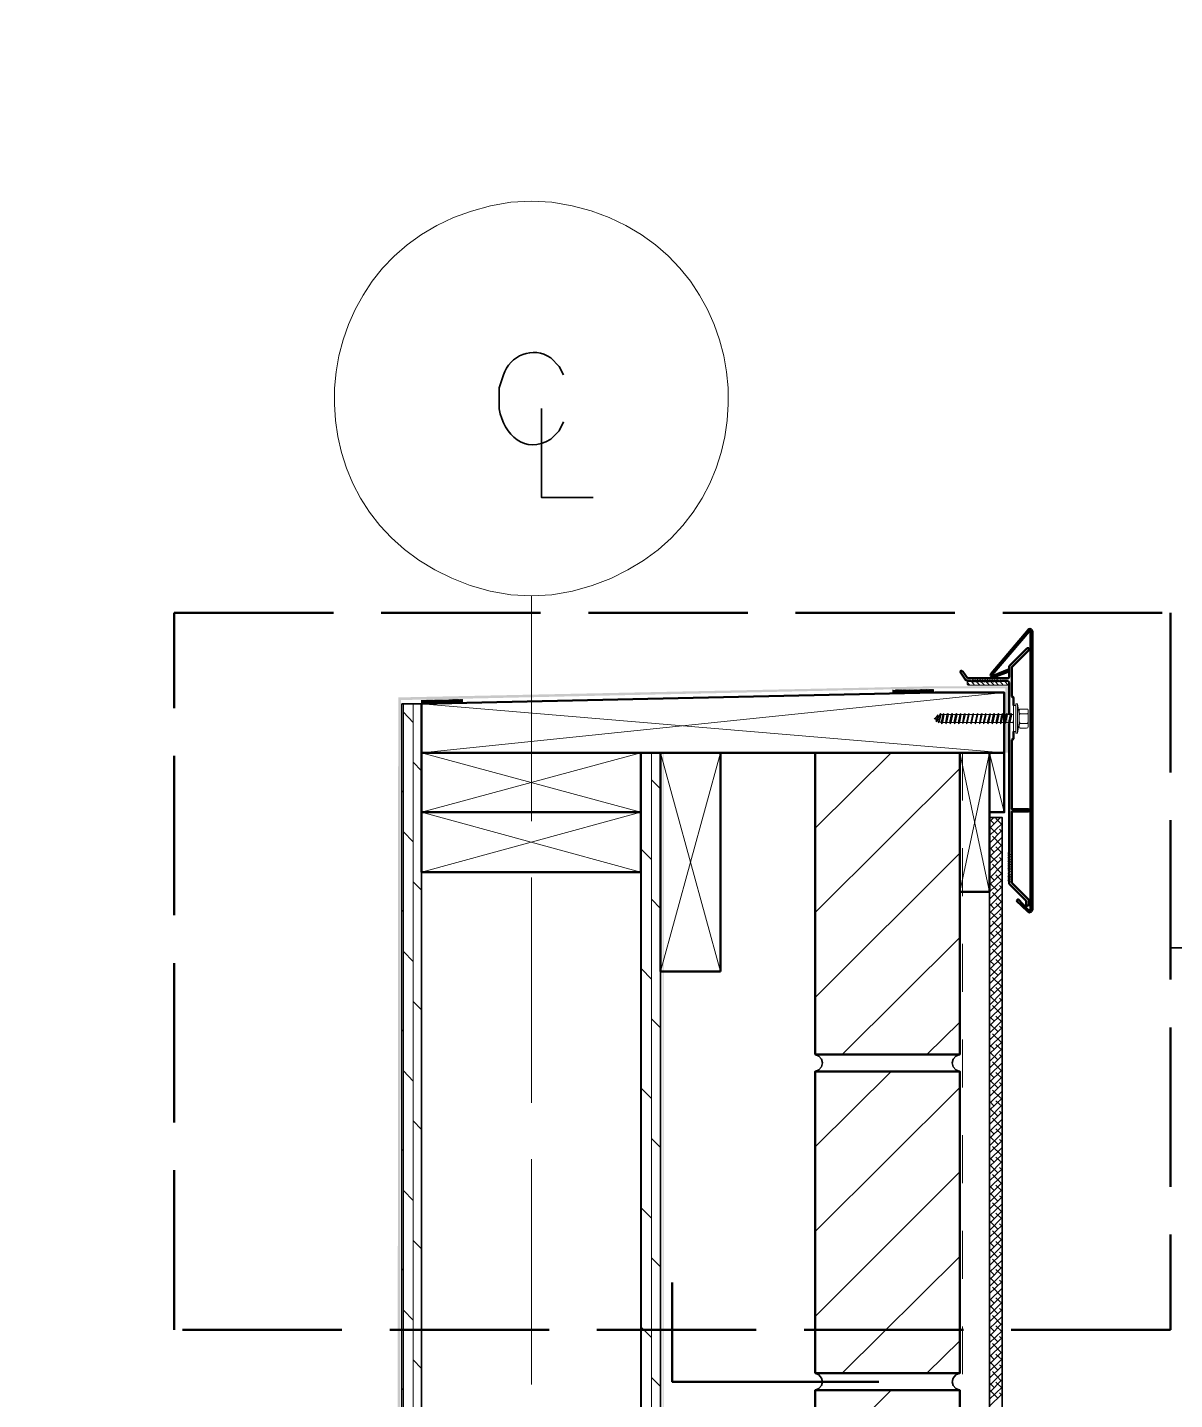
# Model space of a CAD drawing. Header units: inches. Extents: x 5 to 516, y -193 to 129.
# Drawn here: x 104.941 to 107.341, y -172.582 to -169.712 of the extents above; entities that cross this region are included whole.
import ezdxf

# ---------------------------------------------------------------- set-up
doc = ezdxf.new("R2010")
doc.units = ezdxf.units.IN
doc.header["$MEASUREMENT"] = 0
doc.linetypes.add('PDF_IMPORT', pattern=[1, 0.8, -0.2])
doc.layers.add('PDF8_Geometry', color=7, linetype='Continuous')
doc.layers.add('PDF8_Solid Fills', color=7, linetype='Continuous')

msp = doc.modelspace()

# ---------------------------------------------------------------- hatches: boundary and pattern name
at = {"layer": 'PDF8_Solid Fills', "transparency": 33554559}
for points in [[(105.3977391, -175.9157818), (105.3977391, -175.9202262), (105.5244058, -175.920226), (105.5244063, -175.9146705), (105.7177396, -175.9146707), (105.7221841, -171.1191149), (106.8366287, -171.0902268), (105.7166288, -171.1135596), (105.7132954, -175.9091154), (105.519962, -175.9091151), (105.5199613, -175.9157818)], [(106.8366285, -171.0902255), (105.7221839, -171.1191144), (106.8366285, -171.0946699), (106.9866284, -171.0946709), (106.986629, -171.2291154), (106.9921844, -171.2291155), (106.9921839, -171.0902266)], [(106.2721842, -171.2291155), (106.269962, -171.2291155), (106.2699621, -180.5413382), (106.2721842, -180.5413382)]]:
    msp.add_hatch(color=256, dxfattribs=at).paths.add_polyline_path(points)

# ---------------------------------------------------------------- linework, layer by layer
at = {"layer": 'PDF8_Geometry', "lineweight": 15}
for points in [[(106.0377397, -170.078003), (105.9955175, -170.0757807), (105.9521841, -170.078003), (105.9955175, -170.0757807)], [(105.9955175, -170.9013364), (106.0377397, -170.8991142), (106.081073, -170.8913364), (106.0377397, -170.8991142), (105.9955175, -170.9013364), (105.9521841, -170.8991142), (105.9088508, -170.8913364), (105.9521841, -170.8991142)], [(106.7510728, -171.0991153), (106.7510728, -171.1057819), (106.8366283, -171.1035597), (106.8366283, -171.096893)], [(105.7655177, -171.1202266), (105.7655177, -171.1268933), (105.8510733, -171.1246711), (105.8510733, -171.1180044)]]:
    msp.add_lwpolyline(points, close=True, dxfattribs=at)
at = {"layer": 'PDF8_Geometry', "lineweight": 35}
for points in [[(106.0621837, -170.4391148), (106.0532948, -170.4213371), (106.035517, -170.4035593)], [(105.9366281, -170.4391148), (105.9277392, -170.4657815), (105.9277392, -170.510226)], [(106.0166289, -170.5091154), (106.0166289, -170.6957821), (106.1244067, -170.6957821)], [(106.035517, -170.5735593), (106.0532948, -170.5557815), (106.0621837, -170.5368926)], [(106.2244061, -171.2291155), (106.2244061, -180.5413382), (106.2655172, -180.5413382), (106.2655172, -171.2291155)], [(107.3321841, -171.6368937), (107.7432953, -171.6368937)], [(106.5888505, -171.8957823), (106.5966282, -171.8924489), (106.6021838, -171.8857823), (106.604406, -171.8780045), (106.6021838, -171.8702267), (106.5966282, -171.86356), (106.5888505, -171.8602267)], [(106.8910728, -171.8602259), (106.8832951, -171.8635592), (106.8777395, -171.8702259), (106.8755173, -171.8780037), (106.8777395, -171.8857814), (106.8832951, -171.8924481), (106.8910728, -171.8957814)], [(106.5888505, -172.562449), (106.5966282, -172.5591156), (106.6021838, -172.552449), (106.604406, -172.5446712), (106.6021838, -172.5368934), (106.5966282, -172.5302268), (106.5888505, -172.5268934)], [(106.8910728, -172.5268926), (106.8832951, -172.5302259), (106.8777395, -172.5368926), (106.8755173, -172.5446704), (106.8777395, -172.5524482), (106.8832951, -172.5591148), (106.8910728, -172.5624482)]]:
    msp.add_lwpolyline(points, dxfattribs=at)
at = {"layer": 'PDF8_Geometry', "linetype": 'PDF_IMPORT', "lineweight": 15, "ltscale": 0.588889}
msp.add_lwpolyline([(105.9955175, -170.9013364), (105.9955175, -174.5791153)], dxfattribs=at)
at = {"layer": 'PDF8_Geometry', "linetype": 'PDF_IMPORT', "lineweight": 50, "ltscale": 0.416667}
msp.add_lwpolyline([(107.3321841, -170.9368928), (107.3321841, -172.4357829), (105.2477401, -172.4357829), (105.2477396, -170.9368939), (107.3321847, -170.9368928)], dxfattribs=at)
at = {"layer": 'PDF8_Geometry', "lineweight": 50}
for points in [[(107.0432949, -170.9757825), (107.0410727, -170.971338), (107.0377393, -170.9702269), (107.034406, -170.9724491), (106.9566282, -171.0635602)], [(107.0388504, -170.9757812), (107.0388504, -170.9746701), (107.0377392, -170.9746701), (107.0366281, -170.9757812), (106.9599615, -171.0657812)], [(107.0332957, -171.5613369), (107.036629, -171.5635591), (107.0410734, -171.5613369), (107.0432957, -171.5568924), (107.0432957, -170.9757813)], [(107.0344058, -171.5580036), (107.036628, -171.5591147), (107.0377392, -171.5580036), (107.0388503, -171.5568924), (107.0388503, -170.9757813)], [(106.9944065, -171.0480039), (107.0321843, -171.0102261)], [(107.0355171, -171.0146719), (106.9999615, -171.0502274), (106.9999615, -171.0513386)], [(107.0321839, -171.0102254), (107.0355172, -171.0102254), (107.0366283, -171.0124476), (107.0355172, -171.0146698)], [(106.893295, -171.0624489), (106.8921839, -171.0602266), (106.893295, -171.0580044), (106.8955172, -171.0580044), (106.8977394, -171.0591155)], [(106.9032957, -171.0768916), (106.8932957, -171.0624471)], [(106.90774, -171.0735595), (106.89774, -171.0591151)], [(106.908851, -171.0735595), (106.9077399, -171.0735595)], [(106.9910733, -171.0735595), (106.9088511, -171.0735595)], [(106.9621845, -171.0713374), (106.9588511, -171.0713374), (106.9555178, -171.0680041), (106.9566289, -171.0635596)], [(106.9599622, -171.0657808), (106.9599622, -171.0668919), (106.9610733, -171.0668919), (106.9621845, -171.0680031), (106.9910733, -171.0557808), (106.9921845, -171.0602253), (106.9621845, -171.0713364)], [(106.9910732, -171.0735596), (106.9932954, -171.0735596), (106.9944065, -171.0713374), (106.9944065, -171.0491152)], [(106.9944065, -171.0491138), (106.9944065, -171.0480027)], [(106.9999618, -171.1102258), (106.9999618, -171.0513369)], [(106.90774, -171.079116), (106.9032955, -171.0768938)], [(106.9144064, -171.079116), (106.9077397, -171.079116)], [(106.9744062, -171.0780038), (106.972184, -171.080226), (106.9699618, -171.0780038), (106.9666284, -171.080226), (106.9644062, -171.0780038), (106.962184, -171.080226), (106.9588507, -171.0780038), (106.9566284, -171.080226), (106.9544062, -171.0780038), (106.952184, -171.080226), (106.9488507, -171.0780038), (106.9466284, -171.080226), (106.9444062, -171.0780038), (106.9410729, -171.080226), (106.9388507, -171.0780038), (106.9366284, -171.080226), (106.9332951, -171.0780038), (106.9310729, -171.080226), (106.9288507, -171.0780038), (106.9255173, -171.080226), (106.9232951, -171.0780038), (106.9210729, -171.080226), (106.9177396, -171.0780038), (106.9155173, -171.080226)], [(106.9744062, -171.0780038), (106.9777395, -171.080226), (106.9788506, -171.0791149)], [(106.9944066, -171.0824493), (106.9932955, -171.0802271), (106.9910733, -171.079116), (106.9788511, -171.079116)], [(106.9944065, -171.082448), (106.9944065, -171.1491147)], [(107.003295, -171.1302268), (107.003295, -171.1135602), (106.9999617, -171.1113379)], [(106.9999618, -171.111338), (106.9999618, -171.1102269)], [(106.9944065, -171.1680035), (106.9944065, -171.4380035)], [(107.003295, -171.1846706), (107.003295, -171.2002262)], [(107.003295, -171.2002256), (106.9999617, -171.2024478)], [(106.9999618, -171.2035599), (106.9999618, -171.2024488)], [(106.9999618, -171.3457809), (106.9999618, -171.2035586)], [(107.0010729, -171.3468931), (106.9999618, -171.3468931), (106.9999618, -171.3457819)], [(106.9999618, -171.3535595), (106.9999618, -171.3524483), (107.0010729, -171.3524483)], [(106.9999618, -171.5002269), (106.9999618, -171.3535603)], [(107.034406, -171.3524486), (107.0366282, -171.3513375), (107.0377393, -171.3491153), (107.0366282, -171.3480042), (107.034406, -171.3468931), (107.0010727, -171.3468931)], [(107.034406, -171.3524495), (107.0010727, -171.3524495)], [(106.9944065, -171.500227), (106.9955176, -171.4991159), (106.9932953, -171.4968937), (106.9955176, -171.4935604), (106.9932953, -171.4913381), (106.9955176, -171.4891159), (106.9932953, -171.4857826), (106.9955176, -171.4835604), (106.9932953, -171.4813381), (106.9955176, -171.4780048), (106.9932953, -171.4757826), (106.9955176, -171.4735604), (106.9932953, -171.470227), (106.9955176, -171.4680048), (106.9932953, -171.4657826), (106.9955176, -171.4624493), (106.9932953, -171.460227), (106.9955176, -171.4580048), (106.9932953, -171.4546715), (106.9955176, -171.4524493), (106.9932953, -171.450227), (106.9955176, -171.4468937), (106.9932953, -171.4446715), (106.9955176, -171.4424493), (106.9932953, -171.4391159), (106.9944065, -171.4380048)], [(107.0299617, -171.5402265), (107.0299617, -171.5391154), (106.9944062, -171.5035598)], [(106.9944065, -171.5024491), (106.9944065, -171.5002269)], [(106.9944065, -171.503559), (106.9944065, -171.5024479)], [(107.0355171, -171.5368933), (106.9999615, -171.5013377)], [(106.9999618, -171.5013369), (106.9999618, -171.5002258)], [(107.034406, -171.5580046), (107.0132949, -171.5357824), (107.0099616, -171.5391157)], [(107.0332949, -171.5613367), (107.0099616, -171.5391145)], [(107.0355171, -171.5368928), (107.0355171, -171.5480039), (107.0299615, -171.5502261), (107.0299615, -171.5402261)], [(106.722184, -172.5446697), (106.2899618, -172.5446697), (106.2899618, -172.3368919)]]:
    msp.add_lwpolyline(points, dxfattribs=at)
for points in [[(105.7655178, -171.2291155), (105.7655178, -171.1268933), (106.8388512, -171.10356), (106.9844068, -171.10356), (106.9844068, -171.2291155)], [(105.7655172, -171.35356), (105.7655172, -171.2291155), (106.2244061, -171.2291155), (106.2244061, -171.35356)], [(106.3910734, -171.6868933), (106.2655178, -171.6868933), (106.2655178, -171.2291155), (106.3910734, -171.2291155)], [(106.5888505, -171.8602267), (106.5888505, -171.2291155), (106.8910727, -171.2291155), (106.8910727, -171.8602267)], [(106.8910728, -171.5202267), (106.8910728, -171.2291155), (106.9532951, -171.2291155), (106.9532951, -171.5202267)], [(106.9532948, -171.35356), (106.9532948, -171.2291155), (106.9844059, -171.2291155), (106.9844059, -171.35356)], [(105.7655172, -171.479115), (105.7655172, -171.3535595), (106.2244061, -171.3535595), (106.2244061, -171.479115)], [(106.5888505, -172.5268935), (106.5888505, -171.8957823), (106.8910727, -171.8957823), (106.8910727, -172.5268935)], [(106.5888505, -173.1935602), (106.5888505, -172.562449), (106.8910727, -172.562449), (106.8910727, -173.1935602)]]:
    msp.add_lwpolyline(points, close=True, dxfattribs=at)
at = {"layer": 'PDF8_Geometry', "lineweight": 15}
for points in [[(106.9844069, -171.1035594), (105.7655179, -171.229115)], [(106.7510726, -171.0991149), (106.7577393, -171.1057816), (106.7644059, -171.0980038)], [(106.7510727, -171.1013371), (106.7555171, -171.1057816), (106.7621838, -171.0980038)], [(106.7510728, -171.1035593), (106.753295, -171.1057816), (106.7599617, -171.0980038)], [(106.7510729, -171.1057816), (106.7577395, -171.0980038)], [(106.7510729, -171.0991152), (106.7510729, -171.0980041)], [(106.7510729, -171.1035594), (106.7555173, -171.099115)], [(106.7510729, -171.1013373), (106.7532951, -171.0991151)], [(106.7532959, -171.0991149), (106.7599625, -171.1057816), (106.7666292, -171.0980038)], [(106.755518, -171.0991149), (106.7621847, -171.1057816), (106.7688513, -171.0980038)], [(106.7577401, -171.0980027), (106.7644068, -171.1046694), (106.7710735, -171.0980027)], [(106.7599623, -171.0980027), (106.7666289, -171.1046694), (106.7732956, -171.0980027)], [(106.7621844, -171.0980027), (106.7688511, -171.1046694), (106.7755177, -171.0980027)], [(106.7644065, -171.0980027), (106.7710732, -171.1046694), (106.7777399, -171.0980027)], [(106.7666287, -171.0980027), (106.7732953, -171.1046694), (106.7788509, -171.0980027)], [(106.7688508, -171.0980027), (106.7755175, -171.1046694), (106.781073, -171.0980027)], [(106.7710729, -171.0980027), (106.7777396, -171.1046694), (106.7832951, -171.0980027)], [(106.7732951, -171.0980027), (106.7799617, -171.1046694), (106.7855173, -171.0980027)], [(106.7755172, -171.0980027), (106.7821839, -171.1046694), (106.7877394, -171.0980027)], [(106.784406, -171.1046694), (106.7777393, -171.0980027)], [(106.7866281, -171.1046694), (106.7799614, -171.0980027)], [(106.7888502, -171.1046694), (106.7821836, -171.0980027)], [(106.7832949, -171.1046694), (106.7899616, -171.0980027)], [(106.7910724, -171.1046694), (106.7844057, -171.0980027)], [(106.785517, -171.1046694), (106.7921837, -171.0980027)], [(106.7866289, -171.0980027), (106.7944067, -171.1046694), (106.8010734, -171.0980027)], [(106.7877403, -171.1046694), (106.794407, -171.0980027)], [(106.7888511, -171.0980027), (106.7966288, -171.1046694), (106.8032955, -171.0980027)], [(106.7899624, -171.1046694), (106.7966291, -171.0980027)], [(106.7910732, -171.0980027), (106.798851, -171.1046694), (106.8055176, -171.0980027)], [(106.7921846, -171.1046694), (106.7988512, -171.0980027)], [(106.7932953, -171.0980027), (106.8010731, -171.1046694), (106.8077398, -171.0980027)], [(106.7955175, -171.0980027), (106.8032952, -171.1046694), (106.8099619, -171.0968916)], [(106.7977396, -171.0980027), (106.8055174, -171.1046694), (106.812184, -171.0968916)], [(106.7999617, -171.0980027), (106.8077395, -171.1046694), (106.8144062, -171.0968916)], [(106.8021839, -171.0980027), (106.8099616, -171.1046694), (106.8166283, -171.0968916)], [(106.804406, -171.0980027), (106.8121838, -171.1046694), (106.8188504, -171.0968916)], [(106.8066281, -171.0980027), (106.8144059, -171.1046694), (106.8210726, -171.0968916)], [(106.8088502, -171.0980027), (106.816628, -171.1046694), (106.8232947, -171.0968916)], [(106.8110724, -171.0968928), (106.8188502, -171.1035594), (106.8255168, -171.0968928)], [(106.8132956, -171.0968928), (106.8210734, -171.1035594), (106.8277401, -171.0968928)], [(106.8155178, -171.0968928), (106.8232956, -171.1035594), (106.8288511, -171.0968928)], [(106.8177399, -171.0968928), (106.8255177, -171.1035594), (106.8310732, -171.0968928)], [(106.819962, -171.0968928), (106.8277398, -171.1035594), (106.8332954, -171.0968928)], [(106.8221842, -171.0968928), (106.829962, -171.1035594), (106.8355175, -171.0968928)], [(106.8244063, -171.0968928), (106.8321841, -171.1035594), (106.8366285, -171.099115)], [(106.8344062, -171.1035594), (106.8266284, -171.0968928)], [(106.8366283, -171.1035594), (106.8288506, -171.0968928)], [(106.8366283, -171.1013373), (106.8310728, -171.0968929)], [(106.8366283, -171.0991152), (106.833295, -171.0968929)], [(106.8332951, -171.1035594), (106.8366285, -171.1013372)], [(106.8355173, -171.1035594), (106.8366284, -171.1035594)], [(106.9121842, -171.0880045), (106.9066287, -171.0813378)], [(106.9944066, -171.0880045), (106.908851, -171.0880045), (106.9066288, -171.0857823), (106.9066288, -171.082449), (106.908851, -171.0791156)], [(106.9155174, -171.0802259), (106.9144063, -171.0791148)], [(106.9221838, -171.0880045), (106.9155172, -171.0802267)], [(106.9332956, -171.0880045), (106.9255178, -171.0802267)], [(106.9432952, -171.0880045), (106.9355174, -171.0802267)], [(106.9532948, -171.0880045), (106.945517, -171.0802267)], [(106.9632955, -171.0880045), (106.9555177, -171.0802267)], [(106.972184, -171.0880045), (106.9655174, -171.0802267)], [(106.9821848, -171.0880045), (106.9755181, -171.0802267)], [(106.9921844, -171.0880045), (106.9855177, -171.0802267)], [(105.7277393, -176.479116), (105.7277393, -171.1268935)], [(105.7477396, -176.479116), (105.7477396, -171.1268935)], [(105.7655175, -171.1202263), (105.7721842, -171.1268929), (105.7788508, -171.1191152)], [(105.7655176, -171.1224485), (105.769962, -171.1268929), (105.7766287, -171.1191152)], [(105.7655177, -171.1246707), (105.7677399, -171.1268929), (105.7744066, -171.1202263)], [(105.7655178, -171.1202266), (105.7655178, -171.1191154)], [(106.9844068, -171.2291152), (105.7655178, -171.1268929), (105.7721844, -171.1202263)], [(105.7655178, -171.1246708), (105.7699622, -171.1202264)], [(105.7655178, -171.1224487), (105.76774, -171.1202265)], [(105.7677396, -171.1202263), (105.7744063, -171.1268929), (105.781073, -171.1191152)], [(105.7699618, -171.1202263), (105.7766284, -171.1268929), (105.7832951, -171.1191152)], [(105.7721839, -171.1202263), (105.7788506, -171.1268929), (105.7855172, -171.1191152)], [(105.774406, -171.1202263), (105.7810727, -171.1268929), (105.7877394, -171.1191152)], [(105.7844059, -171.125783), (105.7766281, -171.1191163)], [(105.786628, -171.125783), (105.7788503, -171.1191163)], [(105.7888502, -171.125783), (105.7810724, -171.1191163)], [(105.7910723, -171.125783), (105.7832945, -171.1191163)], [(105.7832948, -171.1268929), (105.7899615, -171.1191152)], [(105.785517, -171.125783), (105.7921836, -171.1191163)], [(105.7932956, -171.125783), (105.7855178, -171.1191163)], [(105.7955177, -171.125783), (105.7877399, -171.1191163)], [(105.7877402, -171.125783), (105.7944069, -171.1191163)], [(105.7977398, -171.125783), (105.789962, -171.1191163)], [(105.7899624, -171.125783), (105.796629, -171.1191163)], [(105.799962, -171.125783), (105.7921842, -171.1191163)], [(105.7921845, -171.125783), (105.7988512, -171.1191163)], [(105.8021841, -171.125783), (105.7944063, -171.1191163)], [(105.7944066, -171.125783), (105.8010733, -171.1191163)], [(105.8044062, -171.125783), (105.7966284, -171.1191163)], [(105.7966288, -171.125783), (105.8032954, -171.1191163)], [(105.8066284, -171.125783), (105.7988506, -171.1191163)], [(105.7988509, -171.125783), (105.8055176, -171.1191163)], [(105.8010727, -171.1191163), (105.8088505, -171.125783), (105.8155172, -171.1191163)], [(105.801073, -171.125783), (105.8066286, -171.1191163)], [(105.8032948, -171.1191163), (105.8110726, -171.125783), (105.8177393, -171.1191163)], [(105.8032952, -171.125783), (105.8088507, -171.1191163)], [(105.805517, -171.1191163), (105.8132947, -171.125783), (105.8199614, -171.1191163)], [(105.8055173, -171.125783), (105.8110728, -171.1191163)], [(105.8077394, -171.125783), (105.813295, -171.1191163)], [(105.8077402, -171.1191163), (105.815518, -171.125783), (105.8221847, -171.1191163)], [(105.8099624, -171.1191163), (105.8177401, -171.125783), (105.8244068, -171.1191163)], [(105.8121845, -171.1191163), (105.8199623, -171.125783), (105.8266289, -171.1191163)], [(105.8144066, -171.1191163), (105.8221844, -171.125783), (105.8288511, -171.1191163)], [(105.8166288, -171.1191163), (105.8244065, -171.125783), (105.8310732, -171.1180052)], [(105.8188509, -171.1191163), (105.8266287, -171.125783), (105.8332953, -171.1180052)], [(105.821073, -171.1191163), (105.8288508, -171.125783), (105.8355175, -171.1180052)], [(105.8232952, -171.1191163), (105.8310729, -171.125783), (105.8377396, -171.1180052)], [(105.8266284, -171.1191163), (105.8332951, -171.125783), (105.8399617, -171.1180052)], [(105.8288505, -171.1191163), (105.8355172, -171.125783), (105.8421839, -171.1180052)], [(105.8310727, -171.1180041), (105.8377393, -171.1246708), (105.844406, -171.1180041)], [(105.8332948, -171.1180041), (105.8399615, -171.1246708), (105.8466281, -171.1180041)], [(105.8355169, -171.1180041), (105.8421836, -171.1246708), (105.8488503, -171.1180041)], [(105.8377391, -171.1180041), (105.8444057, -171.1246708), (105.8510724, -171.1180041)], [(105.8399612, -171.1180041), (105.8466279, -171.1246708), (105.8510723, -171.1202264)], [(105.8421845, -171.1180041), (105.8488511, -171.1246708), (105.8510733, -171.1224486)], [(105.8444066, -171.1180041), (105.8510733, -171.1246708), (105.8510733, -171.1235597)], [(105.8510733, -171.1224487), (105.8466288, -171.1180042)], [(105.8510733, -171.1202266), (105.848851, -171.1180043)], [(107.003295, -171.1846717), (107.003295, -171.1302273), (107.0088506, -171.1302273)], [(107.0121837, -171.1880027), (107.0088504, -171.1880027), (107.0088504, -171.1268916)], [(107.0088504, -171.1268929), (107.0121837, -171.1268929)], [(107.0121847, -171.1880027), (107.0121847, -171.1268916)], [(107.0121847, -171.1268929), (107.015518, -171.1480041)], [(105.7477396, -171.1657814), (105.7277396, -171.1446703)], [(106.8410726, -171.159114), (106.8410726, -171.1557807), (106.8377393, -171.1580029)], [(106.8377394, -171.1580051), (106.8410727, -171.1591162)], [(106.8410726, -171.159115), (106.8421837, -171.1646705), (106.8444059, -171.1613372)], [(106.8444069, -171.1613375), (106.845518, -171.1524486), (106.845518, -171.1502264), (106.8410736, -171.1557819)], [(106.845518, -171.1502265), (106.8421847, -171.1646709)], [(106.8444058, -171.1613371), (106.8455169, -171.1624482)], [(106.8477401, -171.1524481), (106.8455179, -171.1624481), (106.846629, -171.1668926), (106.8488512, -171.1635593), (106.8521845, -171.1657815)], [(106.8477401, -171.1524486), (106.8455179, -171.1524486)], [(106.8510733, -171.1468921), (106.8466289, -171.1668921)], [(106.8488511, -171.1635587), (106.8521844, -171.1491143), (106.8510733, -171.146892), (106.84774, -171.1524476)], [(106.8555176, -171.1491143), (106.8521843, -171.1657809)], [(106.8521844, -171.1491143), (106.8555177, -171.1491143)], [(106.8532955, -171.1691157), (106.8577399, -171.1468935), (106.8555177, -171.1491157)], [(106.8644064, -171.1491143), (106.8588508, -171.1491143), (106.8555175, -171.1657809)], [(106.8577397, -171.1468921), (106.8588508, -171.1491144)], [(106.8610727, -171.1491144), (106.8666283, -171.1468921), (106.8677394, -171.1491144), (106.8732949, -171.1491144)], [(106.8644061, -171.1491143), (106.8610728, -171.1657809)], [(106.862184, -171.1691157), (106.8666284, -171.1468935), (106.8644062, -171.1491157)], [(106.8677393, -171.1491143), (106.864406, -171.1657809)], [(106.8732958, -171.1491143), (106.8699625, -171.1657809)], [(106.8710737, -171.1691157), (106.8755181, -171.1468935), (106.8732959, -171.1491157)], [(106.876629, -171.1491143), (106.8732956, -171.1657809)], [(106.8755179, -171.1468921), (106.876629, -171.1491144), (106.8821846, -171.1491144)], [(106.8821843, -171.1491143), (106.878851, -171.1657809)], [(106.8799622, -171.1691157), (106.8844066, -171.1468935), (106.8821844, -171.1491157)], [(106.8855175, -171.1491143), (106.8821842, -171.1657809)], [(106.8844064, -171.1468921), (106.8855176, -171.1491144), (106.8910731, -171.1491144)], [(106.8910728, -171.1491143), (106.8877395, -171.1657809)], [(106.8888507, -171.1691157), (106.8932952, -171.1468935), (106.8910729, -171.1491157)], [(106.894406, -171.1491143), (106.8910727, -171.1657809)], [(106.893295, -171.1468921), (106.8944061, -171.1491144), (106.8999616, -171.1491144)], [(106.8999614, -171.1491143), (106.896628, -171.1657809)], [(106.8977392, -171.1691157), (106.9021837, -171.1468935), (106.8999615, -171.1491157)], [(106.9032957, -171.1491143), (106.8988513, -171.1657809)], [(106.9021835, -171.1468921), (106.9032946, -171.1491144), (106.9088502, -171.1491144)], [(106.908851, -171.1491143), (106.9055177, -171.1657809)], [(106.9055178, -171.1691157), (106.9110734, -171.1468935), (106.9088512, -171.1491157)], [(106.9110732, -171.1491143), (106.9077398, -171.1657809)], [(106.9110732, -171.1468921), (106.9110732, -171.1491144), (106.9177398, -171.1491144)], [(106.9177396, -171.1491143), (106.9144062, -171.1657809)], [(106.9144064, -171.1691157), (106.9199619, -171.1468935), (106.9177397, -171.1491157)], [(106.9199617, -171.1491143), (106.9166284, -171.1657809)], [(106.9199617, -171.1468921), (106.9199617, -171.1491144), (106.9266284, -171.1491144)], [(106.9232949, -171.1691157), (106.9288504, -171.1468935), (106.9266282, -171.1491157)], [(106.9266292, -171.1491143), (106.9232959, -171.1657809)], [(106.9288513, -171.1491143), (106.925518, -171.1657809)], [(106.9288513, -171.1468921), (106.9288513, -171.1491144), (106.935518, -171.1491144)], [(106.9355177, -171.1491143), (106.9321844, -171.1657809)], [(106.9321845, -171.1691157), (106.9377401, -171.1468935), (106.9355179, -171.1491157)], [(106.9377399, -171.1491143), (106.9344065, -171.1657809)], [(106.9377399, -171.1468921), (106.9377399, -171.1491144), (106.9444065, -171.1491144)], [(106.9444063, -171.1491143), (106.9399618, -171.1657809)], [(106.9410731, -171.1691157), (106.9455175, -171.1468935), (106.9444064, -171.1491157)], [(106.9466284, -171.1491143), (106.9432951, -171.1657809)], [(106.9455173, -171.1468921), (106.9466284, -171.1491144), (106.9532951, -171.1491144)], [(106.9532948, -171.1491143), (106.9488504, -171.1657809)], [(106.9499616, -171.1691157), (106.954406, -171.1468935), (106.9532949, -171.1491157)], [(106.9555169, -171.1491143), (106.9521836, -171.1657809)], [(106.954407, -171.1468921), (106.9555181, -171.1491144), (106.9610737, -171.1491144)], [(106.9610734, -171.1491143), (106.9577401, -171.1657809)], [(106.9588513, -171.1691157), (106.9632957, -171.1468935), (106.9610735, -171.1491157)], [(106.9644066, -171.1491143), (106.9610733, -171.1657809)], [(106.9632955, -171.1468921), (106.9644066, -171.1491144), (106.9699622, -171.1491144)], [(106.9699619, -171.1491143), (106.9666286, -171.1657809)], [(106.9677398, -171.1691157), (106.9721842, -171.1468935), (106.969962, -171.1491157)], [(106.9732951, -171.1491143), (106.9699618, -171.1657809)], [(106.972184, -171.1468921), (106.9732952, -171.1491144), (106.9788507, -171.1491144)], [(106.9788504, -171.1491143), (106.9755171, -171.1657809)], [(106.9766283, -171.1691157), (106.9810728, -171.1468935), (106.9788505, -171.1491157)], [(106.9821848, -171.1491143), (106.9788514, -171.1657809)], [(106.9810726, -171.1468921), (106.9821837, -171.1491144), (106.9877392, -171.1491144)], [(106.9877401, -171.1491143), (106.9844068, -171.1657809)], [(106.9855168, -171.1691157), (106.9899613, -171.1468935), (106.9877391, -171.1491157)], [(106.9910733, -171.1491143), (106.98774, -171.1657809)], [(106.9899622, -171.1468921), (106.9910733, -171.1491144), (106.9944067, -171.1491144)], [(106.9966286, -171.1491143), (106.9932953, -171.1657809)], [(106.9944065, -171.1691157), (106.9988509, -171.1468935), (106.9966287, -171.1491157)], [(106.9944065, -171.1491143), (106.9966287, -171.1491143)], [(106.9999618, -171.1491143), (106.9966285, -171.1657809)], [(106.9988508, -171.1468921), (106.9999619, -171.1491144), (107.0032952, -171.1491144)], [(107.003295, -171.1613371), (107.0021839, -171.1657816)], [(107.0121845, -171.1880047), (107.0155179, -171.1668936), (107.0155179, -171.1480047)], [(107.0155178, -171.144671), (107.0166289, -171.1468932), (107.01774, -171.1480043), (107.0310733, -171.1480043)], [(107.0155179, -171.1502257), (107.0155179, -171.1402257), (107.016629, -171.1380035), (107.0177401, -171.1380035)], [(107.0155179, -171.1502265), (107.016629, -171.1480042), (107.0177401, -171.1480042)], [(107.01774, -171.1380036), (107.0310733, -171.1380036)], [(107.0310727, -171.1780032), (107.0332949, -171.1768921), (107.034406, -171.1746699), (107.034406, -171.1402255)], [(107.034406, -171.14467), (107.0332949, -171.1468922), (107.0310727, -171.1480033)], [(107.0310728, -171.1380036), (107.033295, -171.1380036), (107.0344061, -171.1402258)], [(107.0310728, -171.1480043), (107.033295, -171.1480043), (107.0344061, -171.1502266)], [(106.8521844, -171.1657814), (106.8532955, -171.1691147), (106.8555177, -171.1657814)], [(106.8555176, -171.1657814), (106.8610732, -171.1657814)], [(106.8588508, -171.1657814), (106.861073, -171.1668925)], [(106.8610729, -171.1657814), (106.862184, -171.1691147), (106.8644063, -171.1657814)], [(106.8644061, -171.1657814), (106.8699617, -171.1657814)], [(106.8699615, -171.1657814), (106.8710726, -171.1691147), (106.8732948, -171.1657814)], [(106.8732958, -171.1657814), (106.8788513, -171.1657814)], [(106.8788511, -171.1657814), (106.8799622, -171.1691147), (106.8821844, -171.1657814)], [(106.8821843, -171.1657814), (106.8877399, -171.1657814)], [(106.8877396, -171.1657814), (106.8888508, -171.1691147), (106.891073, -171.1657814)], [(106.8910728, -171.1657814), (106.8966284, -171.1657814)], [(106.8966282, -171.1657814), (106.8977393, -171.1691147), (106.8988504, -171.1657814)], [(106.8988514, -171.1657814), (106.9055181, -171.1657814)], [(106.9055178, -171.1657814), (106.9055178, -171.1691147), (106.9077401, -171.1657814)], [(106.90774, -171.1657814), (106.9144066, -171.1657814)], [(106.9144064, -171.1657814), (106.9144064, -171.1691147), (106.9166286, -171.1657814)], [(106.9166285, -171.1657814), (106.9232952, -171.1657814)], [(106.9232949, -171.1657814), (106.9232949, -171.1691147), (106.9255171, -171.1657814)], [(106.925517, -171.1657814), (106.9321837, -171.1657814)], [(106.9321845, -171.1657814), (106.9321845, -171.1691147), (106.9344068, -171.1657814)], [(106.9344067, -171.1657814), (106.9399622, -171.1657814)], [(106.939962, -171.1657814), (106.9410731, -171.1691147), (106.9432953, -171.1657814)], [(106.9432952, -171.1657814), (106.9488508, -171.1657814)], [(106.9488505, -171.1657814), (106.9499616, -171.1691147), (106.9521839, -171.1657814)], [(106.9521837, -171.1657814), (106.9577393, -171.1657814)], [(106.9577391, -171.1657814), (106.9588502, -171.1691147), (106.9610724, -171.1657814)], [(106.9610734, -171.1657814), (106.9666289, -171.1657814)], [(106.9666287, -171.1657814), (106.9677398, -171.1691147), (106.9699621, -171.1657814)], [(106.9699619, -171.1657814), (106.9755175, -171.1657814)], [(106.9755172, -171.1657814), (106.9766284, -171.1691147), (106.9788506, -171.1657814)], [(106.9788504, -171.1657814), (106.984406, -171.1657814)], [(106.9844069, -171.1657814), (106.985518, -171.1691147), (106.9877402, -171.1657814)], [(106.9877401, -171.1657814), (106.9932957, -171.1657814)], [(106.9932954, -171.1657814), (106.9944065, -171.1691147), (106.9966288, -171.1657814)], [(106.9966286, -171.1657814), (107.0021842, -171.1657814)], [(107.002184, -171.1657814), (107.0032951, -171.1691147), (107.0032951, -171.1680036)], [(107.003295, -171.1680035), (107.003295, -171.1691146)], [(107.003295, -171.1846706), (107.0088506, -171.1846706)], [(107.0155178, -171.1646702), (107.0166289, -171.1668924), (107.01774, -171.1680035), (107.0310733, -171.1680035)], [(107.0155178, -171.1746709), (107.0166289, -171.1768931), (107.01774, -171.1780042), (107.0310733, -171.1780042)], [(107.0155179, -171.1668936), (107.0155179, -171.1746714)], [(107.0155179, -171.1702257), (107.016629, -171.1680034), (107.0177401, -171.1680034)], [(107.034406, -171.1646715), (107.0332949, -171.1668937), (107.0310727, -171.1680048), (107.0332949, -171.1680048), (107.034406, -171.170227)], [(105.7655172, -171.479115), (106.2244061, -171.3535595), (105.7655172, -171.229115)], [(106.2244061, -171.2291155), (105.7655172, -171.35356), (106.2244061, -171.4791156)], [(106.2255172, -180.5413382), (106.2255172, -171.2280039)], [(106.2466286, -180.5413382), (106.2466286, -171.2280039)], [(106.3910728, -171.2291155), (106.2655172, -171.6868933)], [(106.2655178, -171.2291155), (106.3910734, -171.6868933)], [(106.5888505, -171.3868937), (106.7477394, -171.2291159)], [(106.9799615, -171.4946706), (106.9532948, -171.5202261), (106.8910726, -171.229115)], [(106.8910728, -171.5202261), (106.9532951, -171.229115)], [(106.9844069, -171.3535595), (106.9532958, -171.229115)], [(105.7655178, -171.2668918), (105.74774, -171.249114)], [(106.5888505, -171.5635588), (106.8910727, -171.2624477)], [(106.2655178, -171.3046703), (106.2466289, -171.2857814)], [(105.7277393, -171.3113367), (105.7244059, -171.3080033)], [(106.2255172, -171.3480053), (106.2244061, -171.345783)], [(106.9532948, -171.3735586), (106.9621837, -171.3646697)], [(106.9532948, -171.3880036), (106.9766281, -171.3646703)], [(106.9532948, -171.4024486), (106.9799615, -171.3768931)], [(106.9532948, -171.4180035), (106.9799615, -171.3913369)], [(106.971073, -171.4002265), (106.9532952, -171.3835598)], [(106.9632955, -171.3780029), (106.9532955, -171.3680029)], [(106.9799615, -171.3802273), (106.9666282, -171.366894)], [(106.9799615, -171.39467), (106.974406, -171.3891145)], [(105.7477396, -171.4157814), (105.7277396, -171.3946703)], [(106.9555169, -171.4146715), (106.9532947, -171.4124492)], [(106.9532948, -171.4324485), (106.9799615, -171.4057819)], [(106.9777394, -171.4224478), (106.9599616, -171.4035589)], [(106.2466286, -171.4524477), (106.2255175, -171.4313366)], [(106.5888505, -171.7413384), (106.8910727, -171.4391162)], [(106.9532948, -171.4468935), (106.9799615, -171.421338)], [(106.9532948, -171.4613362), (106.9799615, -171.4357807)], [(106.971073, -171.4591164), (106.9532952, -171.4424497)], [(106.9632955, -171.4368928), (106.9532955, -171.4268928)], [(106.9799615, -171.4391149), (106.9666282, -171.4257816)], [(106.9799615, -171.4535599), (106.974406, -171.4480044)], [(106.9555169, -171.4735591), (106.9532947, -171.4713369)], [(106.9532948, -171.4768934), (106.9799615, -171.4502268)], [(106.9532948, -171.4913384), (106.9799615, -171.4646717)], [(106.9777394, -171.4813377), (106.9599616, -171.4624488)], [(105.7655178, -171.5168918), (105.74774, -171.499114)], [(106.9532948, -171.5057811), (106.9799615, -171.4802256)], [(106.971073, -171.518004), (106.9532952, -171.5013373)], [(106.9632955, -171.4957827), (106.9532955, -171.4857827)], [(106.9799615, -171.4980048), (106.9666282, -171.4846715)], [(106.9555169, -171.532449), (106.9532947, -171.5302268)], [(106.9532948, -171.5357811), (106.9799615, -171.5091144)], [(106.9799615, -175.6191159), (106.9532948, -175.6457826), (106.9532948, -171.5202267)], [(106.9532948, -171.550226), (106.9799615, -171.5235594)], [(106.9777394, -171.5402253), (106.9599616, -171.5213364)], [(106.9799615, -171.5124475), (106.974406, -171.506892)], [(105.7277393, -171.5613367), (105.7244059, -171.5580034)], [(106.2655178, -171.5546703), (106.2466289, -171.5357814)], [(106.9532948, -171.564671), (106.9799615, -171.5391155)], [(106.9532948, -171.579116), (106.9799615, -171.5535605)], [(106.971073, -171.5768916), (106.9532952, -171.560225)], [(106.9632955, -171.5546703), (106.9532955, -171.5446703)], [(106.9799615, -171.5568924), (106.9666282, -171.5435591)], [(106.9555169, -171.5913366), (106.9532947, -171.5891144)], [(106.9532948, -171.5946709), (106.9799615, -171.5680043)], [(106.9532948, -171.6091159), (106.9799615, -171.5835604)], [(106.9777394, -171.5991152), (106.9599616, -171.5813374)], [(106.9799615, -171.5713374), (106.974406, -171.5657819)], [(106.2255172, -171.5980053), (106.2244061, -171.595783)], [(106.6455171, -171.8602259), (106.8910727, -171.6157814)], [(106.9532948, -171.6235587), (106.9799615, -171.5980031)], [(106.9532948, -171.6380036), (106.9799615, -171.6124481)], [(106.971073, -171.6357815), (106.9532952, -171.6191148)], [(106.9632955, -171.6135602), (106.9532955, -171.6035602)], [(106.9799615, -171.6157823), (106.9666282, -171.602449)], [(105.7477396, -171.6657814), (105.7277396, -171.6446703)], [(106.9555169, -171.6502265), (106.9532947, -171.6480043)], [(106.9532948, -171.6535608), (106.9799615, -171.6268942)], [(106.9532948, -171.6680036), (106.9799615, -171.642448)], [(106.9777394, -171.6580051), (106.9599616, -171.6402273)], [(106.9799615, -171.6302273), (106.974406, -171.6246718)], [(106.9532948, -171.6824485), (106.9799615, -171.656893)], [(106.9532948, -171.6980035), (106.9799615, -171.6713368)], [(106.971073, -171.6946714), (106.9532952, -171.6780047)], [(106.9632955, -171.6724478), (106.9532955, -171.6635589)], [(106.9799615, -171.67467), (106.9666282, -171.6613366)], [(106.2466286, -171.7024477), (106.2255175, -171.6813366)], [(106.9555169, -171.7102263), (106.9532947, -171.706893)], [(106.9532948, -171.7124485), (106.9799615, -171.6857818)], [(106.9532948, -171.7268934), (106.9799615, -171.7013379)], [(106.9777394, -171.7168927), (106.9599616, -171.6991149)], [(106.9799615, -171.6891149), (106.974406, -171.6835594)], [(106.9532948, -171.7413384), (106.9799615, -171.7157829)], [(106.9532948, -171.7568934), (106.9799615, -171.7302267)], [(106.9632955, -171.7313377), (106.9532955, -171.7224488)], [(106.9799615, -171.7335598), (106.9666282, -171.7202265)], [(105.7655178, -171.7668918), (105.74774, -171.749114)], [(106.9532948, -171.7713361), (106.9799615, -171.7446694)], [(106.9532948, -171.7857811), (106.9799615, -171.7602255)], [(106.971073, -171.753559), (106.9532952, -171.7368924)], [(106.9777394, -171.7757826), (106.9599616, -171.7580048)], [(106.9799615, -171.7480048), (106.974406, -171.7424493)], [(106.2655178, -171.8046703), (106.2466289, -171.7857814)], [(106.8221845, -171.8602259), (106.8910734, -171.7924481)], [(106.9555169, -171.7691162), (106.9532947, -171.7657829)], [(106.9532948, -171.8002261), (106.9799615, -171.7746705)], [(106.9532948, -171.815781), (106.9799615, -171.7891143)], [(106.9632955, -171.7902253), (106.9532955, -171.7813364)], [(106.9799615, -171.7924497), (106.9666282, -171.7802275)], [(105.7277393, -171.8113367), (105.7244059, -171.8080034)], [(106.9532948, -171.830226), (106.9799615, -171.8035593)], [(106.9532948, -171.844671), (106.9799615, -171.8191154)], [(106.971073, -171.8124489), (106.9532952, -171.7957823)], [(106.9777394, -171.8346702), (106.9599616, -171.8168925)], [(106.9799615, -171.8068925), (106.974406, -171.8013369)], [(106.2255172, -171.8480053), (106.2244061, -171.8457831)], [(106.9555169, -171.8280038), (106.9532947, -171.8246705)], [(106.9532948, -171.859116), (106.9799615, -171.8335604)], [(106.9532948, -171.8746709), (106.9799615, -171.8480042)], [(106.9632955, -171.8491152), (106.9532955, -171.8402263)], [(106.9799615, -171.8513374), (106.9666282, -171.8391151)], [(106.9532948, -171.8891159), (106.9799615, -171.8624492)], [(106.9532948, -171.9035609), (106.9799615, -171.8780053)], [(106.971073, -171.8713365), (106.9532952, -171.8546699)], [(106.9777394, -171.8935601), (106.9599616, -171.8757823)], [(106.9799615, -171.8657823), (106.974406, -171.8602268)], [(105.7477396, -171.9157814), (105.7277396, -171.8946703)], [(106.5888505, -172.0535604), (106.7477394, -171.8957826)], [(106.9555169, -171.8868937), (106.9532947, -171.8835604)], [(106.9532948, -171.9180036), (106.9799615, -171.892448)], [(106.9532948, -171.9335585), (106.9799615, -171.9068918)], [(106.9632955, -171.9091151), (106.9532955, -171.8991151)], [(106.9799615, -171.910225), (106.9666282, -171.8980028)], [(106.2466286, -171.9524478), (106.2255175, -171.9313366)], [(106.5888505, -172.2302256), (106.8910727, -171.9291144)], [(106.9532948, -171.9480035), (106.9799615, -171.9213368)], [(106.9532948, -171.9624485), (106.9799615, -171.9368929)], [(106.971073, -171.9302264), (106.9532952, -171.9135598)], [(106.9777394, -171.9524478), (106.9599616, -171.93467)], [(106.9799615, -171.92467), (106.974406, -171.9191144)], [(106.9555169, -171.9457814), (106.9532947, -171.942448)], [(106.9532948, -171.9768935), (106.9799615, -171.9513379)], [(106.9532948, -171.9924484), (106.9799615, -171.9657817)], [(106.9632955, -171.9680049), (106.9532955, -171.9580049)], [(106.9799615, -171.9691149), (106.9666282, -171.9568927)], [(106.9532948, -172.0068934), (106.9799615, -171.9802267)], [(106.971073, -171.9891141), (106.9532952, -171.9724474)], [(106.9777394, -172.0113376), (106.9599616, -171.9935599)], [(106.9799615, -171.9835599), (106.974406, -171.9791154)], [(105.7655178, -172.0168918), (105.74774, -171.9991141)], [(106.9555169, -172.0046712), (106.9532947, -172.0013379)], [(106.9532948, -172.0213361), (106.9799615, -171.9957805)], [(106.9532948, -172.0357811), (106.9799615, -172.0102255)], [(106.9632955, -172.0268926), (106.9532955, -172.0168926)], [(106.9799615, -172.0280048), (106.9666282, -172.0157825)], [(106.2655178, -172.0546703), (106.2466289, -172.0357815)], [(106.9532948, -172.0513383), (106.9799615, -172.0246716)], [(106.9532948, -172.065781), (106.9799615, -172.0402254)], [(106.971073, -172.048004), (106.9532952, -172.0313373)], [(106.9799615, -172.0424498), (106.974406, -172.0380053)], [(105.7277393, -172.0613367), (105.7244059, -172.0580034)], [(106.9555169, -172.0635589), (106.9532947, -172.0613367)], [(106.9532948, -172.080226), (106.9799615, -172.0546704)], [(106.9532948, -172.094671), (106.9799615, -172.0691154)], [(106.9632955, -172.0857825), (106.9532955, -172.0757825)], [(106.9777394, -172.0702275), (106.9599616, -172.0524498)], [(106.9799615, -172.0868924), (106.9666282, -172.0746702)], [(106.2255172, -172.0980053), (106.2244061, -172.0968942)], [(106.5888505, -172.4080052), (106.8910727, -172.1057829)], [(106.9532948, -172.1102259), (106.9799615, -172.0835592)], [(106.9532948, -172.1246709), (106.9799615, -172.0991153)], [(106.971073, -172.1080038), (106.9532952, -172.090226)], [(106.9799615, -172.1013374), (106.974406, -172.0968929)], [(106.9555169, -172.1224488), (106.9532947, -172.1202265)], [(106.9532948, -172.1391159), (106.9799615, -172.1135603)], [(106.9532948, -172.1546708), (106.9799615, -172.1280041)], [(106.9632955, -172.1446701), (106.9532955, -172.1346701)], [(106.9777394, -172.1291152), (106.9599616, -172.1113374)], [(106.9799615, -172.1457823), (106.9666282, -172.1335601)], [(105.7477396, -172.1657815), (105.7277396, -172.1446704)], [(106.9532948, -172.1691158), (106.9799615, -172.1424491)], [(106.9532948, -172.1835585), (106.9799615, -172.158003)], [(106.971073, -172.1668937), (106.9532952, -172.1491159)], [(106.9799615, -172.160225), (106.974406, -172.1557806)], [(106.2466286, -172.2024478), (106.2255175, -172.1813367)], [(106.9555169, -172.1813387), (106.9532947, -172.1791164)], [(106.9532948, -172.1980035), (106.9799615, -172.172448)], [(106.9532948, -172.2135607), (106.9799615, -172.186894)], [(106.9632955, -172.20356), (106.9532955, -172.19356)], [(106.9777394, -172.1880028), (106.9599616, -172.170225)], [(106.9799615, -172.2046699), (106.9666282, -172.1924477)], [(106.9532948, -172.2280034), (106.9799615, -172.2013368)], [(106.9532948, -172.2424484), (106.9799615, -172.2168929)], [(106.971073, -172.2257813), (106.9532952, -172.2080035)], [(106.9799615, -172.2191149), (106.974406, -172.2146705)], [(105.7655178, -172.2668919), (105.74774, -172.2491141)], [(106.9555169, -172.2402263), (106.9532947, -172.2380041)], [(106.9532948, -172.2568934), (106.9799615, -172.2313378)], [(106.9532948, -172.2724483), (106.9799615, -172.2457817)], [(106.9632955, -172.2624476), (106.9532955, -172.2524476)], [(106.9777394, -172.2468927), (106.9599616, -172.2291149)], [(106.9799615, -172.2635598), (106.9666282, -172.2513376)], [(106.9532948, -172.2868933), (106.9799615, -172.2602266)], [(106.9532948, -172.3013383), (106.9799615, -172.2757827)], [(106.971073, -172.2846712), (106.9532952, -172.2668934)], [(106.9799615, -172.2780048), (106.974406, -172.2735603)], [(105.7277393, -172.3113368), (105.7244059, -172.3080034)], [(106.2655178, -172.3046704), (106.2466289, -172.2857815)], [(106.6455171, -172.5268926), (106.8910727, -172.2824481)], [(106.9555169, -172.2991139), (106.9532947, -172.2968917)], [(106.9532948, -172.315781), (106.9799615, -172.2902255)], [(106.9532948, -172.3313382), (106.9799615, -172.3046715)], [(106.9777394, -172.3068925), (106.9599616, -172.2880036)], [(106.9799615, -172.3224474), (106.9666282, -172.3102252)], [(106.9532948, -172.3457809), (106.9799615, -172.3191143)], [(106.9532948, -172.3602259), (106.9799615, -172.3346704)], [(106.971073, -172.3435588), (106.9532952, -172.325781)], [(106.9632955, -172.3213375), (106.9532955, -172.3113375)], [(106.9799615, -172.3368924), (106.974406, -172.332448)], [(106.2255172, -172.3480053), (106.2244061, -172.3468942)], [(106.9555169, -172.3580038), (106.9532947, -172.3557816)], [(106.9532948, -172.3746709), (106.9799615, -172.3491154)], [(106.9532948, -172.3902258), (106.9799615, -172.3635592)], [(106.9777394, -172.3657824), (106.9599616, -172.3468935)], [(105.7477396, -172.4157815), (105.7277396, -172.3946704)], [(106.9532948, -172.4046708), (106.9799615, -172.3780042)], [(106.9532948, -172.4191158), (106.9799615, -172.3935603)], [(106.971073, -172.4024487), (106.9532952, -172.3846709)], [(106.9632955, -172.3802274), (106.9532955, -172.3702274)], [(106.9799615, -172.3813373), (106.9666282, -172.3691151)], [(106.9799615, -172.3957823), (106.974406, -172.3913379)], [(106.9555169, -172.4168937), (106.9532947, -172.4146715)], [(106.9532948, -172.4335585), (106.9799615, -172.408003)], [(106.9532948, -172.4491157), (106.9799615, -172.4224491)], [(106.9777394, -172.42467), (106.9599616, -172.4057811)], [(106.2466286, -172.4524478), (106.2255175, -172.4313367)], [(106.9532948, -172.4635607), (106.9799615, -172.4380052)], [(106.9532948, -172.4780034), (106.9799615, -172.4524479)], [(106.971073, -172.4613363), (106.9532952, -172.4435585)], [(106.9632955, -172.439115), (106.9532955, -172.429115)], [(106.9799615, -172.4402272), (106.9666282, -172.428005)], [(106.9799615, -172.4546699), (106.974406, -172.4502255)], [(106.8221845, -172.5268926), (106.8910734, -172.4591148)], [(106.9555169, -172.4757813), (106.9532947, -172.4735591)], [(106.9532948, -172.4924484), (106.9799615, -172.4668929)], [(106.9532948, -172.5080034), (106.9799615, -172.4813367)], [(106.9777394, -172.4835599), (106.9599616, -172.464671)], [(105.7655178, -172.5168919), (105.74774, -172.4991141)], [(106.9532948, -172.5224483), (106.9799615, -172.4968928)], [(106.971073, -172.5202262), (106.9532952, -172.5024484)], [(106.9632955, -172.4980049), (106.9532955, -172.4880049)], [(106.9799615, -172.4991148), (106.9666282, -172.4868926)], [(106.9799615, -172.5135598), (106.974406, -172.5091154)], [(106.2655178, -172.5546704), (106.2466289, -172.5357815)], [(106.9555169, -172.5346712), (106.9532947, -172.532449)], [(106.9532948, -172.5368933), (106.9799615, -172.5113378)], [(106.9532948, -172.5524483), (106.9799615, -172.5257816)], [(106.9777394, -172.5424498), (106.9599616, -172.5235609)], [(105.7277393, -172.5613368), (105.7244059, -172.5580034)], [(106.5888505, -172.7202271), (106.7477394, -172.5624493)], [(106.9532948, -172.5668932), (106.9799615, -172.5402266)], [(106.9532948, -172.5813382), (106.9799615, -172.5557827)], [(106.971073, -172.5791161), (106.9532952, -172.5613383)], [(106.9632955, -172.5568925), (106.9532955, -172.5468925)], [(106.9799615, -172.5580047), (106.9666282, -172.5457825)], [(106.9799615, -172.5735596), (106.974406, -172.5680041)], [(106.9532948, -172.595781), (106.9799615, -172.5702254)]]:
    msp.add_lwpolyline(points, dxfattribs=at)
at = {"layer": 'PDF8_Geometry', "lineweight": 35}
for points in [[(105.7244061, -171.1268929), (105.7244061, -176.4791154), (105.7655172, -176.4791154), (105.7655172, -171.1268929)], [(106.9532948, -179.5624484), (106.9532948, -171.3646701), (106.9799615, -171.3646701), (106.9799615, -179.5624484)]]:
    msp.add_lwpolyline(points, close=True, dxfattribs=at)
at = {"layer": 'PDF8_Geometry', "linetype": 'PDF_IMPORT', "lineweight": 15, "ltscale": 0.042222}
msp.add_lwpolyline([(106.8966282, -171.2291155), (106.8966282, -179.5624485)], dxfattribs=at)
at = {"layer": 'PDF8_Geometry', "lineweight": 35}
for points in [[(104.9410725, -169.2335602), (105.002017, -169.7146528), (105.6664059, -169.7478195), (105.7744059, -169.2746713)], [(106.035517, -170.4035593), (105.9988874, -170.3774482), (105.94998, -170.3983556), (105.9366281, -170.4391148)], [(105.9277392, -170.510226), (105.9377392, -170.5648371), (105.9818133, -170.6065778), (106.035517, -170.5735593)]]:
    msp.add_open_spline(points, degree=3, dxfattribs=at)
at = {"layer": 'PDF8_Geometry', "lineweight": 15}
for points in [[(105.9088508, -170.8913364), (105.4506841, -170.7792993), (105.4853137, -170.141503), (105.9521841, -170.078003)], [(105.9088508, -170.8913364), (105.4506841, -170.7792993), (105.4853137, -170.141503), (105.9521841, -170.078003)], [(106.0377397, -170.078003), (106.5047583, -170.1407067), (106.5395175, -170.7800771), (106.081073, -170.8913364)], [(106.0377397, -170.078003), (106.5047583, -170.1407067), (106.5395175, -170.7800771), (106.081073, -170.8913364)]]:
    msp.add_open_spline(points, degree=3, dxfattribs=at)

doc.saveas('drawing.dxf')
